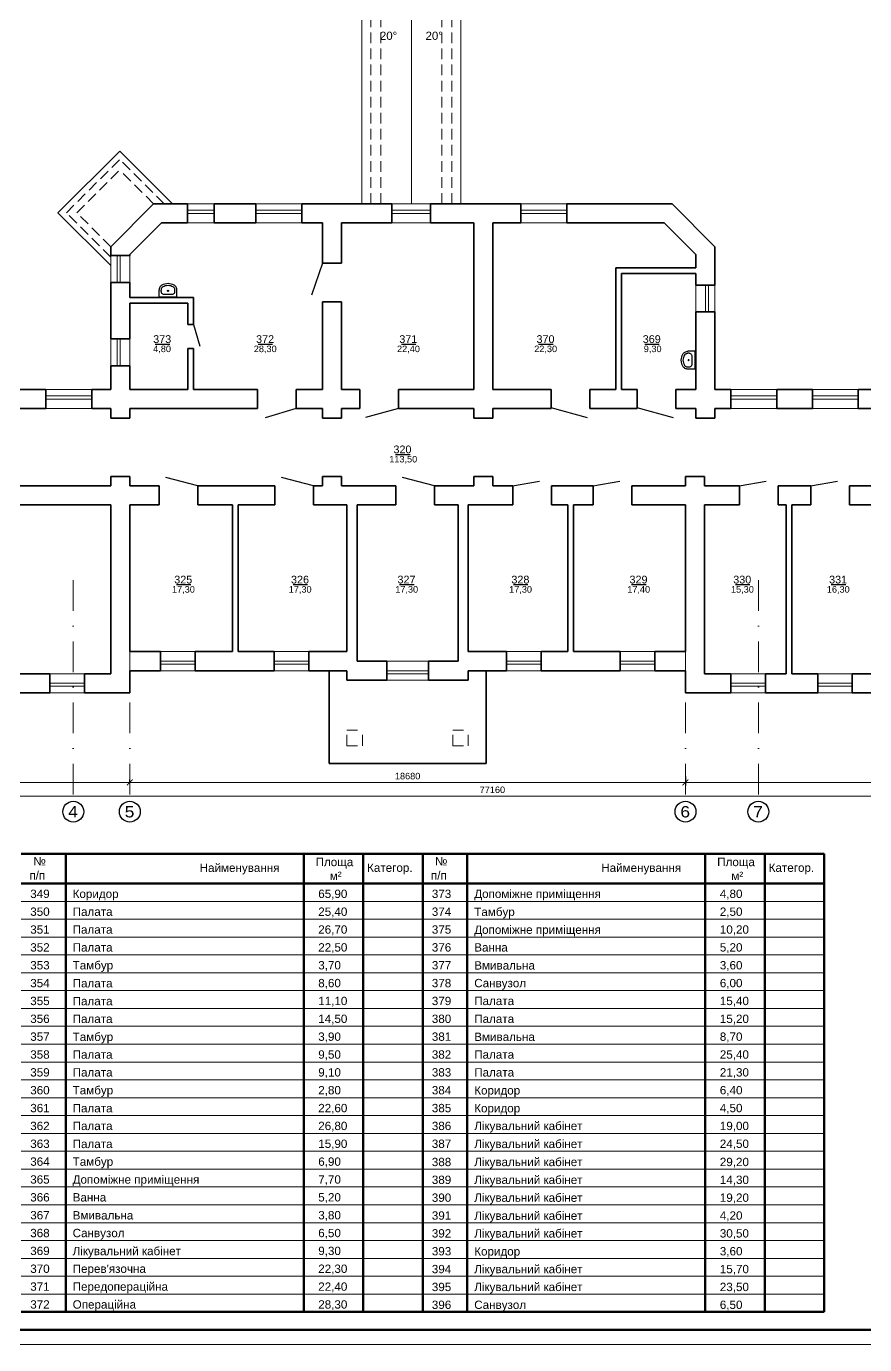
# Model space of a CAD drawing. Header units: millimetres. Extents: x 752233 to 2620908, y -654617 to -58944.
# Drawn here: x 1336134 to 1364315, y -270795 to -226490 of the extents above; entities that cross this region are included whole.
import ezdxf

# ---------------------------------------------------------------- set-up
doc = ezdxf.new("R2010")
doc.units = ezdxf.units.MM
doc.header["$LTSCALE"] = 90
for name, pattern in [('DASHDOT', [25.4, 12.7, -6.35, 0, -6.35]), ('K5LT_DASHED_REINFORCED', [6, 4, -2]), ('Wipeout_Contour', [1000000.0, 0, -1000000.0])]:
    doc.linetypes.add(name, pattern=pattern)
doc.layers.get('0').update_dxf_attribs({"lineweight": 15})
doc.layers.get('DefPoints').update_dxf_attribs({"color": 255, "lineweight": 9})
doc.layers.add('Shutters', color=7, linetype='Continuous')
doc.styles.add('style2', font='ARIAL.TTF')
doc.dimstyles.new('ARKO_TICK_EXTLINES', dxfattribs={"dimscale": 100, "dimtxt": 2.2, "dimasz": 2, "dimexe": 1, "dimexo": 1, "dimgap": 1, "dimtad": 1, "dimdec": 0, "dimzin": 0, "dimtxsty": 'style2', "dimblk": 'ARCHTICK', "dimcen": 2, "dimdle": 2, "dimclrd": 5, "dimadec": 0, "dimazin": 0, "dimtfac": 1, "dimtdec": 0, "dimtix": 1, "dimtmove": 0, "dimatfit": 0, "dimfxl": 0, "dimtolj": 1, "dimtzin": 0, "dimlwd": 20, "dimarcsym": 0})

# ---------------------------------------------------------------- blocks, each defined once
blk = doc.blocks.new('A$C0C1168F7')
at = {"color": 254, "linetype": 'Wipeout_Contour', "ltscale": 5960.404581}
blk.add_wipeout([(0, 450), (0, 221), (3, 187), (11, 155), (26, 124), (44, 97), (68, 73), (95, 54), (160, 24), (229, 6), (300, 0), (371, 6), (440, 24), (505, 54), (532, 73), (556, 97), (574, 124), (589, 155), (597, 187), (600, 221), (600, 450)], dxfattribs=at).dxf.layer = 'Shutters'
at = {"layer": 'Shutters', "color": 133, "linetype": 'Continuous'}
for p, q in [((0, 450), (0, 221)), ((600, 450), (0, 450)), ((600, 450), (600, 221)), ((65, 267), (65, 221)), ((181, 358), (181, 358)), ((419, 358), (181, 358)), ((535, 267), (535, 221))]:
    blk.add_line(p, q, dxfattribs=at)
for points in [[(0, 221), (2, 196), (6, 171), (14, 147), (25, 124), (39, 103), (56, 84), (74, 68), (95, 54)], [(181, 358), (159, 356), (137, 351), (117, 342), (99, 331), (85, 317), (74, 302), (67, 284), (65, 267)], [(65, 221), (66, 205), (69, 189), (74, 173), (82, 159), (90, 146), (101, 134), (113, 123), (126, 114)], [(95, 54), (143, 31), (194, 14), (247, 3), (300, 0), (353, 3), (406, 14), (457, 31), (505, 54)], [(126, 114), (167, 94), (210, 80), (255, 71), (300, 68), (345, 71), (390, 80), (433, 94), (474, 114)], [(535, 267), (533, 284), (526, 302), (515, 317), (501, 331), (483, 342), (463, 351), (441, 356), (419, 358)], [(474, 114), (487, 123), (499, 134), (510, 146), (518, 159), (526, 173), (531, 189), (534, 205), (535, 221)], [(505, 54), (526, 68), (544, 84), (561, 103), (575, 124), (586, 147), (594, 171), (598, 196), (600, 221)]]:
    blk.add_lwpolyline(points, dxfattribs=at)
blk.add_circle((300, 243), 17.5, dxfattribs=at)
blk = doc.blocks.new('_ArchTick')
at = {"color": 0, "linetype": 'ByBlock', "const_width": 0.15}
blk.add_lwpolyline([(-0.5, -0.5), (0.5, 0.5)], dxfattribs=at)
blk = doc.blocks.new('*D37')
at = {"color": 5, "lineweight": 20}
blk.add_line((1313021, -252361), (1390581, -252361), dxfattribs=at)
at = {"color": 0, "lineweight": -2}
for p, q in [((1313221, -252161), (1313221, -252461)), ((1390381, -252161), (1390381, -252461))]:
    blk.add_line(p, q, dxfattribs=at)
at = {"layer": 'DefPoints', "color": 0, "lineweight": 15}
for p in [(1313221, -249223), (1390381, -249223), (1390381, -252361)]:
    blk.add_point(p, dxfattribs=at)
at = {"color": 5, "lineweight": 20, "xscale": 200, "yscale": 200, "zscale": 200, "rotation": 180}
blk.add_blockref('_ArchTick', (1313221, -252361), dxfattribs=at)
at = {"color": 5, "lineweight": 20, "xscale": 200, "yscale": 200, "zscale": 200}
blk.add_blockref('_ArchTick', (1390381, -252361), dxfattribs=at)
at = {"color": 0, "lineweight": 15, "insert": (1351801, -252149), "char_height": 220, "attachment_point": 5, "style": 'style2'}
blk.add_mtext('\\A1;77160', dxfattribs=at)
blk = doc.blocks.new('*D38')
at = {"color": 5, "lineweight": 20}
blk.add_line((1390581, -251901), (1358091, -251901), dxfattribs=at)
at = {"color": 0, "lineweight": -2}
for p, q in [((1358291, -251701), (1358291, -252001)), ((1390381, -251701), (1390381, -252001))]:
    blk.add_line(p, q, dxfattribs=at)
at = {"layer": 'DefPoints', "color": 0, "lineweight": 15}
for p in [(1358291, -251578), (1390381, -251578), (1358291, -251901)]:
    blk.add_point(p, dxfattribs=at)
at = {"color": 5, "lineweight": 20, "xscale": 200, "yscale": 200, "zscale": 200, "rotation": 180}
blk.add_blockref('_ArchTick', (1358291, -251901), dxfattribs=at)
at = {"color": 5, "lineweight": 20, "xscale": 200, "yscale": 200, "zscale": 200}
blk.add_blockref('_ArchTick', (1390381, -251901), dxfattribs=at)
at = {"color": 0, "lineweight": 15, "insert": (1374336, -251689), "char_height": 220, "attachment_point": 5, "style": 'style2'}
blk.add_mtext('\\A1;32090', dxfattribs=at)
blk = doc.blocks.new('*D39')
at = {"color": 5, "lineweight": 20}
blk.add_line((1358491, -251901), (1339411, -251901), dxfattribs=at)
at = {"color": 0, "lineweight": -2}
for p, q in [((1339611, -251901), (1339611, -251801)), ((1358291, -251701), (1358291, -252001))]:
    blk.add_line(p, q, dxfattribs=at)
at = {"layer": 'DefPoints', "color": 0, "lineweight": 15}
for p in [(1358291, -251578), (1339611, -251901), (1339611, -251901)]:
    blk.add_point(p, dxfattribs=at)
at = {"color": 5, "lineweight": 20, "xscale": 200, "yscale": 200, "zscale": 200, "rotation": 180}
blk.add_blockref('_ArchTick', (1339611, -251901), dxfattribs=at)
at = {"color": 5, "lineweight": 20, "xscale": 200, "yscale": 200, "zscale": 200}
blk.add_blockref('_ArchTick', (1358291, -251901), dxfattribs=at)
at = {"color": 0, "lineweight": 15, "insert": (1348951, -251689), "char_height": 220, "attachment_point": 5, "style": 'style2'}
blk.add_mtext('\\A1;18680', dxfattribs=at)
blk = doc.blocks.new('*D40')
at = {"color": 5, "lineweight": 20}
blk.add_line((1339811, -251901), (1313021, -251901), dxfattribs=at)
at = {"color": 0, "lineweight": -2}
for p, q in [((1313221, -251701), (1313221, -252001)), ((1339611, -251901), (1339611, -251801))]:
    blk.add_line(p, q, dxfattribs=at)
at = {"layer": 'DefPoints', "color": 0, "lineweight": 15}
for p in [(1313221, -250223), (1313221, -251901), (1339611, -251901)]:
    blk.add_point(p, dxfattribs=at)
at = {"color": 5, "lineweight": 20, "xscale": 200, "yscale": 200, "zscale": 200, "rotation": 180}
blk.add_blockref('_ArchTick', (1313221, -251901), dxfattribs=at)
at = {"color": 5, "lineweight": 20, "xscale": 200, "yscale": 200, "zscale": 200}
blk.add_blockref('_ArchTick', (1339611, -251901), dxfattribs=at)
at = {"color": 0, "lineweight": 15, "insert": (1326416, -251689), "char_height": 220, "attachment_point": 5, "style": 'style2'}
blk.add_mtext('\\A1;26390', dxfattribs=at)

msp = doc.modelspace()

# ---------------------------------------------------------------- linework, layer by layer
at = {"color": 250, "linetype": 'K5LT_DASHED_REINFORCED', "lineweight": 15}
for p, q in [((1347711.3, -232455.1), (1347711.3, -220455.1)), ((1348051.3, -232455.1), (1348051.3, -220455.1)), ((1350101.3, -232455.1), (1350101.3, -220455.1)), ((1350441.3, -232455.1), (1350441.3, -220455.1)), ((1337479.3, -232756.7), (1339272.9, -230963.1)), ((1340764.9, -232455.1), (1339272.9, -230963.1)), ((1337832.9, -232756.7), (1339272.9, -231316.7)), ((1340411.3, -232455.1), (1339272.9, -231316.7)), ((1338971.3, -234248.7), (1337479.3, -232756.7)), ((1338971.3, -233895.1), (1337832.9, -232756.7)), ((1346911.3, -250145.1), (1347431.3, -250145.1)), ((1346911.3, -250665.1), (1346911.3, -250145.1)), ((1347431.3, -250665.1), (1347431.3, -250145.1)), ((1350471.3, -250145.1), (1350991.3, -250145.1)), ((1350471.3, -250665.1), (1350471.3, -250145.1)), ((1350991.3, -250665.1), (1350991.3, -250145.1)), ((1346911.3, -250665.1), (1347431.3, -250665.1)), ((1350471.3, -250665.1), (1350991.3, -250665.1))]:
    msp.add_line(p, q, dxfattribs=at)
at = {"color": 250, "lineweight": 18}
for p, q in [((1349076.3, -232455.1), (1349076.3, -220455.1)), ((1350741.3, -232455.1), (1350741.3, -220455.1)), ((1347411.3, -232455.1), (1347411.3, -225915.1)), ((1337196.5, -232756.7), (1339272.9, -230680.3)), ((1341047.7, -232455.1), (1339272.9, -230680.3)), ((1338971.3, -234531.5), (1337196.5, -232756.7))]:
    msp.add_line(p, q, dxfattribs=at)
at = {"color": 250, "lineweight": 35}
for p, q in [((1338971.3, -233895.1), (1340411.3, -232455.1)), ((1341551.3, -232455.1), (1340411.3, -232455.1)), ((1341551.3, -233095.1), (1341551.3, -232455.1)), ((1343851.3, -232455.1), (1342451.3, -232455.1)), ((1342451.3, -233095.1), (1342451.3, -232455.1)), ((1343851.3, -233095.1), (1343851.3, -232455.1)), ((1348416.6, -232455.1), (1345391.3, -232455.1)), ((1345391.3, -233095.1), (1345391.3, -232455.1)), ((1348416.6, -232455.1), (1348416.6, -233095.1)), ((1352761.3, -232455.1), (1349716.6, -232455.1)), ((1349716.6, -232455.1), (1349716.6, -233095.1)), ((1352761.3, -233095.1), (1352761.3, -232455.1)), ((1357841.3, -232455.1), (1354301.3, -232455.1)), ((1354301.3, -233095.1), (1354301.3, -232455.1)), ((1359281.3, -233895.1), (1357841.3, -232455.1)), ((1339611.3, -234160.2), (1340676.4, -233095.1)), ((1341551.3, -233095.1), (1340676.4, -233095.1)), ((1343851.3, -233095.1), (1342451.3, -233095.1)), ((1346091.3, -233095.1), (1345391.3, -233095.1)), ((1346091.3, -234444), (1346091.3, -233095.1)), ((1348416.6, -233095.1), (1346731.3, -233095.1)), ((1346731.3, -234444), (1346731.3, -233095.1)), ((1351171.3, -233095.1), (1349716.6, -233095.1)), ((1351171.3, -238695.1), (1351171.3, -233095.1)), ((1352761.3, -233095.1), (1351811.3, -233095.1)), ((1351811.3, -238695.1), (1351811.3, -233095.1)), ((1357576.2, -233095.1), (1354301.3, -233095.1)), ((1358641.3, -234160.2), (1357576.2, -233095.1)), ((1338971.3, -234195.1), (1338971.3, -233895.1)), ((1359281.3, -235185.5), (1359281.3, -233895.1)), ((1339611.3, -234195.1), (1338971.3, -234195.1)), ((1339611.3, -234195.1), (1339611.3, -234160.2)), ((1358641.3, -234605.1), (1358641.3, -234160.2)), ((1346091.3, -234444), (1346731.3, -234444)), ((1355951.3, -238695.1), (1355951.3, -234605.1)), ((1358641.3, -234605.1), (1355951.3, -234605.1)), ((1356141.3, -238695.1), (1356141.3, -234795.1)), ((1358641.3, -234795.1), (1356141.3, -234795.1)), ((1358641.3, -235185.5), (1358641.3, -234795.1)), ((1338971.3, -236995.1), (1338971.3, -235095.1)), ((1339611.3, -235095.1), (1338971.3, -235095.1)), ((1339611.3, -235605.1), (1339611.3, -235095.1)), ((1358641.3, -235185.5), (1359281.3, -235185.5)), ((1341751.3, -235605.1), (1339611.3, -235605.1)), ((1341751.3, -236512.2), (1341751.3, -235605.1)), ((1339611.3, -236995.1), (1339611.3, -235795.1)), ((1341561.3, -235795.1), (1339611.3, -235795.1)), ((1341561.3, -236512.2), (1341561.3, -235795.1)), ((1346091.3, -238695.1), (1346091.3, -235744)), ((1346091.3, -235744), (1346731.3, -235744)), ((1346731.3, -238695.1), (1346731.3, -235744)), ((1358641.3, -238695.1), (1358641.3, -236085.5)), ((1358641.3, -236085.5), (1359281.3, -236085.5)), ((1359281.3, -238695.1), (1359281.3, -236085.5)), ((1341751.3, -236512.2), (1341561.3, -236512.2)), ((1339611.3, -236995.1), (1338971.3, -236995.1)), ((1341561.3, -238695.1), (1341561.3, -237312.2)), ((1341751.3, -237312.2), (1341561.3, -237312.2)), ((1341751.3, -238695.1), (1341751.3, -237312.2)), ((1338971.3, -238695.1), (1338971.3, -237895.1)), ((1339611.3, -237895.1), (1338971.3, -237895.1)), ((1339611.3, -238695.1), (1339611.3, -237895.1)), ((1336791.3, -238695.1), (1335591.3, -238695.1)), ((1336791.3, -239335.1), (1336791.3, -238695.1)), ((1338331.3, -239335.1), (1338331.3, -238695.1)), ((1338971.3, -238695.1), (1338331.3, -238695.1)), ((1341561.3, -238695.1), (1339611.3, -238695.1)), ((1343901.7, -238695.1), (1341751.3, -238695.1)), ((1343901.7, -238695.1), (1343901.7, -239335.1)), ((1343901.7, -238695.1), (1343901.7, -239335.1)), ((1346091.3, -238695.1), (1345201.7, -238695.1)), ((1345201.7, -238695.1), (1345201.7, -239335.1)), ((1347349, -238695.1), (1346731.3, -238695.1)), ((1347349, -238695.1), (1347349, -239335.1)), ((1351171.3, -238695.1), (1348649, -238695.1)), ((1348649, -238695.1), (1348649, -239335.1)), ((1353780.6, -238695.1), (1351811.3, -238695.1)), ((1353780.6, -238695.1), (1353780.6, -239335.1)), ((1355951.3, -238695.1), (1355080.6, -238695.1)), ((1355080.6, -238695.1), (1355080.6, -239335.1)), ((1356669.5, -238695.1), (1356141.3, -238695.1)), ((1356669.5, -238695.1), (1356669.5, -239335.1)), ((1358641.3, -238695.1), (1357969.5, -238695.1)), ((1357969.5, -238695.1), (1357969.5, -239335.1)), ((1359821.3, -238695.1), (1359281.3, -238695.1)), ((1359821.3, -239335.1), (1359821.3, -238695.1)), ((1362561.3, -238695.1), (1361361.3, -238695.1)), ((1361361.3, -239335.1), (1361361.3, -238695.1)), ((1362561.3, -239335.1), (1362561.3, -238695.1)), ((1365161.3, -238695.1), (1364101.3, -238695.1)), ((1364101.3, -239335.1), (1364101.3, -238695.1)), ((1336791.3, -239335.1), (1335591.3, -239335.1)), ((1338971.3, -239335.1), (1338331.3, -239335.1)), ((1338971.3, -239335.1), (1338971.3, -239655.1)), ((1339611.3, -239655.1), (1338971.3, -239655.1)), ((1339611.3, -239335.1), (1339611.3, -239655.1)), ((1343901.7, -239335.1), (1339611.3, -239335.1)), ((1346091.3, -239335.1), (1345201.7, -239335.1)), ((1346091.3, -239335.1), (1346091.3, -239655.1)), ((1346731.3, -239655.1), (1346091.3, -239655.1)), ((1347349, -239335.1), (1346731.3, -239335.1)), ((1346731.3, -239655.1), (1346731.3, -239335.1)), ((1351171.3, -239335.1), (1348649, -239335.1)), ((1351171.3, -239655.1), (1351171.3, -239335.1)), ((1351171.3, -239655.1), (1351811.3, -239655.1)), ((1353780.6, -239335.1), (1351811.3, -239335.1)), ((1351811.3, -239335.1), (1351811.3, -239655.1)), ((1356669.5, -239335.1), (1355080.6, -239335.1)), ((1358641.3, -239335.1), (1357969.5, -239335.1)), ((1358641.3, -239655.1), (1358641.3, -239335.1)), ((1359281.3, -239655.1), (1358641.3, -239655.1)), ((1359821.3, -239335.1), (1359281.3, -239335.1)), ((1359281.3, -239655.1), (1359281.3, -239335.1)), ((1362561.3, -239335.1), (1361361.3, -239335.1)), ((1369153.6, -239335.1), (1364101.3, -239335.1)), ((1338971.3, -241935.1), (1338971.3, -241615.1)), ((1339611.3, -241615.1), (1338971.3, -241615.1)), ((1339611.3, -241935.1), (1339611.3, -241615.1)), ((1346091.3, -241935.1), (1346091.3, -241615.1)), ((1346091.3, -241935.1), (1346091.3, -241615.1)), ((1346731.3, -241615.1), (1346091.3, -241615.1)), ((1346731.3, -241935.1), (1346731.3, -241615.1)), ((1346731.3, -241935.1), (1346731.3, -241615.1)), ((1351171.3, -241935.1), (1351171.3, -241615.1)), ((1351171.3, -241935.1), (1351171.3, -241615.1)), ((1351811.3, -241615.1), (1351171.3, -241615.1)), ((1351811.3, -241935.1), (1351811.3, -241615.1)), ((1351811.3, -241935.1), (1351811.3, -241615.1)), ((1358291.3, -241935.1), (1358291.3, -241615.1)), ((1358931.3, -241615.1), (1358291.3, -241615.1)), ((1358931.3, -241935.1), (1358931.3, -241615.1)), ((1338971.3, -241935.1), (1335325.1, -241935.1)), ((1340596, -241935.1), (1339611.3, -241935.1)), ((1340596, -241935.1), (1340596, -242575.1)), ((1344486.9, -241935.1), (1341896, -241935.1)), ((1341896, -241935.1), (1341896, -242575.1)), ((1344486.9, -241935.1), (1344486.9, -242575.1)), ((1346091.3, -241935.1), (1345786.9, -241935.1)), ((1345786.9, -241935.1), (1345786.9, -242575.1)), ((1348549.8, -241935.1), (1346731.3, -241935.1)), ((1348549.8, -242575.1), (1348549.8, -241935.1)), ((1349849.8, -242575.1), (1349849.8, -241935.1)), ((1351171.3, -241935.1), (1349849.8, -241935.1)), ((1352490.7, -241935.1), (1351811.3, -241935.1)), ((1352490.7, -241935.1), (1352490.7, -242575.1)), ((1355185.1, -241935.1), (1353790.7, -241935.1)), ((1353790.7, -241935.1), (1353790.7, -242575.1)), ((1355185.1, -241935.1), (1355185.1, -242575.1)), ((1358291.3, -241935.1), (1356485.1, -241935.1)), ((1356485.1, -241935.1), (1356485.1, -242575.1)), ((1360105.7, -241935.1), (1358931.3, -241935.1)), ((1360105.7, -241935.1), (1360105.7, -242575.1)), ((1362507.5, -241935.1), (1361405.7, -241935.1)), ((1361405.7, -241935.1), (1361405.7, -242575.1)), ((1362507.5, -241935.1), (1362507.5, -242575.1)), ((1366993.5, -241935.1), (1363807.5, -241935.1)), ((1363807.5, -241935.1), (1363807.5, -242575.1)), ((1338971.3, -242575.1), (1335325.1, -242575.1)), ((1338971.3, -248245.1), (1338971.3, -242575.1)), ((1339611.3, -247505.1), (1339611.3, -242575.1)), ((1340596, -242575.1), (1339611.3, -242575.1)), ((1343061.3, -242575.1), (1341896, -242575.1)), ((1343061.3, -247505.1), (1343061.3, -242575.1)), ((1343251.3, -247505.1), (1343251.3, -242575.1)), ((1344486.9, -242575.1), (1343251.3, -242575.1)), ((1346911.3, -242575.1), (1345786.9, -242575.1)), ((1346911.3, -247505.1), (1346911.3, -242575.1)), ((1346911.3, -247505.1), (1346911.3, -242575.1)), ((1347251.3, -247505.1), (1347251.3, -242575.1)), ((1347251.3, -247825.1), (1347251.3, -242575.1)), ((1348549.8, -242575.1), (1347251.3, -242575.1)), ((1350651.3, -242575.1), (1349849.8, -242575.1)), ((1350651.3, -247505.1), (1350651.3, -242575.1)), ((1350651.3, -247825.1), (1350651.3, -242575.1)), ((1350991.3, -247505.1), (1350991.3, -242575.1)), ((1352490.7, -242575.1), (1350991.3, -242575.1)), ((1354341.3, -242575.1), (1353790.7, -242575.1)), ((1354341.3, -247505.1), (1354341.3, -242575.1)), ((1354531.3, -247505.1), (1354531.3, -242575.1)), ((1355185.1, -242575.1), (1354531.3, -242575.1)), ((1358291.3, -242575.1), (1356485.1, -242575.1)), ((1358291.3, -247505.1), (1358291.3, -242575.1)), ((1358931.3, -248245.1), (1358931.3, -242575.1)), ((1360105.7, -242575.1), (1358931.3, -242575.1)), ((1361681.3, -242575.1), (1361405.7, -242575.1)), ((1361681.3, -248245.1), (1361681.3, -242575.1)), ((1362507.5, -242575.1), (1361871.3, -242575.1)), ((1361871.3, -248245.1), (1361871.3, -242575.1)), ((1364981.3, -242575.1), (1363807.5, -242575.1)), ((1350991.3, -247505.1), (1350991.3, -244465.1)), ((1339611.3, -247505.1), (1340644.7, -247505.1)), ((1340644.7, -248145.1), (1340644.7, -247505.1)), ((1341804.7, -247505.1), (1343061.3, -247505.1)), ((1341804.7, -248145.1), (1341804.7, -247505.1)), ((1343251.3, -247505.1), (1344464.7, -247505.1)), ((1344464.7, -248145.1), (1344464.7, -247505.1)), ((1345624.7, -247505.1), (1346911.3, -247505.1)), ((1345624.7, -248145.1), (1345624.7, -247505.1)), ((1352277.9, -247505.1), (1350991.3, -247505.1)), ((1352277.9, -248145.1), (1352277.9, -247505.1)), ((1354341.3, -247505.1), (1353437.9, -247505.1)), ((1353437.9, -248145.1), (1353437.9, -247505.1)), ((1356097.9, -247505.1), (1354531.3, -247505.1)), ((1356097.9, -248145.1), (1356097.9, -247505.1)), ((1358291.3, -247505.1), (1357257.9, -247505.1)), ((1357257.9, -248145.1), (1357257.9, -247505.1)), ((1347251.3, -247825.1), (1348251.3, -247825.1)), ((1348251.3, -248465.1), (1348251.3, -247825.1)), ((1349651.3, -247825.1), (1350651.3, -247825.1)), ((1349651.3, -248465.1), (1349651.3, -247825.1)), ((1335164.7, -248245.1), (1336924.7, -248245.1)), ((1336924.7, -248885.1), (1336924.7, -248245.1)), ((1338084.7, -248245.1), (1338971.3, -248245.1)), ((1338084.7, -248885.1), (1338084.7, -248245.1)), ((1339611.3, -248885.1), (1339611.3, -248145.1)), ((1339611.3, -248145.1), (1340644.7, -248145.1)), ((1341804.7, -248145.1), (1344464.7, -248145.1)), ((1345624.7, -248145.1), (1346911.3, -248145.1)), ((1346311.3, -251265.1), (1346311.3, -248145.1)), ((1346911.3, -248465.1), (1346911.3, -248145.1)), ((1346911.3, -248465.1), (1348251.3, -248465.1)), ((1349651.3, -248465.1), (1350991.3, -248465.1)), ((1350991.3, -248465.1), (1350991.3, -248145.1)), ((1352277.9, -248145.1), (1350991.3, -248145.1)), ((1351591.3, -251265.1), (1351591.3, -248145.1)), ((1356097.9, -248145.1), (1353437.9, -248145.1)), ((1358291.3, -248145.1), (1357257.9, -248145.1)), ((1358291.3, -248885.1), (1358291.3, -248145.1)), ((1359817.9, -248245.1), (1358931.3, -248245.1)), ((1359817.9, -248885.1), (1359817.9, -248245.1)), ((1361681.3, -248245.1), (1360977.9, -248245.1)), ((1360977.9, -248885.1), (1360977.9, -248245.1)), ((1362737.9, -248245.1), (1361871.3, -248245.1)), ((1362737.9, -248885.1), (1362737.9, -248245.1)), ((1364981.3, -248245.1), (1363897.9, -248245.1)), ((1363897.9, -248885.1), (1363897.9, -248245.1)), ((1335164.7, -248885.1), (1336924.7, -248885.1)), ((1338084.7, -248885.1), (1339611.3, -248885.1)), ((1359817.9, -248885.1), (1358291.3, -248885.1)), ((1362737.9, -248885.1), (1360977.9, -248885.1)), ((1365657.9, -248885.1), (1363897.9, -248885.1)), ((1346311.3, -251265.1), (1351591.3, -251265.1))]:
    msp.add_line(p, q, dxfattribs=at)
at = {"color": 250, "lineweight": 15}
for p, q in [((1342451.3, -232455.1), (1341551.3, -232455.1)), ((1345391.3, -232455.1), (1343851.3, -232455.1)), ((1349716.6, -232455.1), (1348416.6, -232455.1)), ((1354301.3, -232455.1), (1352761.3, -232455.1)), ((1342451.3, -232672.8), (1341551.3, -232672.8)), ((1342451.3, -232775.1), (1341551.3, -232775.1)), ((1345391.3, -232672.8), (1343851.3, -232672.8)), ((1345391.3, -232775.1), (1343851.3, -232775.1)), ((1349716.6, -232672.8), (1348416.6, -232672.8)), ((1349716.6, -232775.1), (1348416.6, -232775.1)), ((1354301.3, -232672.8), (1352761.3, -232672.8)), ((1354301.3, -232775.1), (1352761.3, -232775.1)), ((1342451.3, -233095.1), (1341551.3, -233095.1)), ((1345391.3, -233095.1), (1343851.3, -233095.1)), ((1349716.6, -233095.1), (1348416.6, -233095.1)), ((1354301.3, -233095.1), (1352761.3, -233095.1)), ((1338971.3, -234195.1), (1338971.3, -235095.1)), ((1339189, -234195.1), (1339189, -235095.1)), ((1339291.3, -234195.1), (1339291.3, -235095.1)), ((1339611.3, -234195.1), (1339611.3, -235095.1)), ((1358641.3, -235185.5), (1358641.3, -236085.5)), ((1358961.3, -235185.5), (1358961.3, -236085.5)), ((1359063.6, -235185.5), (1359063.6, -236085.5)), ((1359281.3, -235185.5), (1359281.3, -236085.5)), ((1338971.3, -236995.1), (1338971.3, -237895.1)), ((1339189, -236995.1), (1339189, -237895.1)), ((1339291.3, -236995.1), (1339291.3, -237895.1)), ((1339611.3, -236995.1), (1339611.3, -237895.1)), ((1338331.3, -238695.1), (1336791.3, -238695.1)), ((1361361.3, -238695.1), (1359821.3, -238695.1)), ((1364101.3, -238695.1), (1362561.3, -238695.1)), ((1338331.3, -238912.8), (1336791.3, -238912.8)), ((1338331.3, -239015.1), (1336791.3, -239015.1)), ((1361361.3, -238912.8), (1359821.3, -238912.8)), ((1361361.3, -239015.1), (1359821.3, -239015.1)), ((1364101.3, -238912.8), (1362561.3, -238912.8)), ((1364101.3, -239015.1), (1362561.3, -239015.1)), ((1338331.3, -239335.1), (1336791.3, -239335.1)), ((1361361.3, -239335.1), (1359821.3, -239335.1)), ((1364101.3, -239335.1), (1362561.3, -239335.1)), ((1340644.7, -247505.1), (1341804.7, -247505.1)), ((1344464.7, -247505.1), (1345624.7, -247505.1)), ((1352277.9, -247505.1), (1353437.9, -247505.1)), ((1356097.9, -247505.1), (1357257.9, -247505.1)), ((1340644.7, -247825.1), (1341804.7, -247825.1)), ((1340644.7, -247927.4), (1341804.7, -247927.4)), ((1344464.7, -247825.1), (1345624.7, -247825.1)), ((1344464.7, -247927.4), (1345624.7, -247927.4)), ((1348251.3, -247825.1), (1349651.3, -247825.1)), ((1352277.9, -247825.1), (1353437.9, -247825.1)), ((1352277.9, -247927.4), (1353437.9, -247927.4)), ((1356097.9, -247825.1), (1357257.9, -247825.1)), ((1356097.9, -247927.4), (1357257.9, -247927.4)), ((1336924.7, -248245.1), (1338084.7, -248245.1)), ((1340644.7, -248145.1), (1341804.7, -248145.1)), ((1344464.7, -248145.1), (1345624.7, -248145.1)), ((1348251.3, -248145.1), (1349651.3, -248145.1)), ((1348251.3, -248247.4), (1349651.3, -248247.4)), ((1348251.3, -248465.1), (1349651.3, -248465.1)), ((1352277.9, -248145.1), (1353437.9, -248145.1)), ((1356097.9, -248145.1), (1357257.9, -248145.1)), ((1359817.9, -248245.1), (1360977.9, -248245.1)), ((1362737.9, -248245.1), (1363897.9, -248245.1)), ((1336924.7, -248565.1), (1338084.7, -248565.1)), ((1336924.7, -248667.4), (1338084.7, -248667.4)), ((1336924.7, -248885.1), (1338084.7, -248885.1)), ((1359817.9, -248565.1), (1360977.9, -248565.1)), ((1359817.9, -248667.4), (1360977.9, -248667.4)), ((1359817.9, -248885.1), (1360977.9, -248885.1)), ((1362737.9, -248565.1), (1363897.9, -248565.1)), ((1362737.9, -248667.4), (1363897.9, -248667.4)), ((1362737.9, -248885.1), (1363897.9, -248885.1))]:
    msp.add_line(p, q, dxfattribs=at)
at = {"color": 2, "lineweight": 30}
for p, q in [((1346091.3, -234444), (1345715.9, -235519)), ((1341751.3, -236512.2), (1341968.8, -237243.6)), ((1345201.7, -239335.1), (1344166, -239647)), ((1348649, -239335.1), (1347531.2, -239630.3)), ((1354997.8, -239644), (1353780.6, -239315.3)), ((1357886.7, -239644), (1356669.5, -239315.3)), ((1341896, -241935.1), (1340822.1, -241647.4)), ((1345786.9, -241935.1), (1344713, -241647.4)), ((1349849.8, -241935.1), (1348775.9, -241647.4)), ((1352479.9, -241935.1), (1353387, -241775.2)), ((1355174.4, -241935.1), (1356081.4, -241775.2)), ((1360094.9, -241935.1), (1361002, -241775.2)), ((1362496.7, -241935.1), (1363403.8, -241775.2))]:
    msp.add_line(p, q, dxfattribs=at)
at = {"lineweight": 30}
for p, q in [((1340469, -237166.6), (1340955, -237166.6)), ((1343927.9, -237166.6), (1344413.9, -237166.6)), ((1348743.1, -237166.6), (1349229.1, -237166.6)), ((1353355, -237166.6), (1353841, -237166.6)), ((1356926.4, -237166.6), (1357412.4, -237166.6)), ((1348545.5, -240874), (1349031.5, -240874)), ((1341177, -245249.8), (1341663, -245249.8)), ((1345102.2, -245249.8), (1345588.2, -245249.8)), ((1348682.1, -245249.8), (1349168.1, -245249.8)), ((1352511.4, -245249.8), (1352997.4, -245249.8)), ((1356481.8, -245249.8), (1356967.8, -245249.8)), ((1359969.4, -245249.8), (1360455.4, -245249.8)), ((1363191.3, -245249.8), (1363677.3, -245249.8))]:
    msp.add_line(p, q, dxfattribs=at)
at = {"color": 1, "linetype": 'DASHDOT', "ltscale": 0.9}
for p, q in [((1337711.3, -245103.3), (1337711.3, -252533.6)), ((1339611.3, -245103.3), (1339611.3, -252533.6)), ((1358291.3, -245103.3), (1358291.3, -252533.6)), ((1360741.3, -245103.3), (1360741.3, -252533.6))]:
    msp.add_line(p, q, dxfattribs=at)
at = {"color": 7, "lineweight": 50}
for p, q in [((1349457.9, -254296.6), (1335957.9, -254296.6)), ((1337457.9, -254296.6), (1337457.9, -269696.6)), ((1345457.9, -254296.6), (1345457.9, -269696.6)), ((1347457.9, -254296.6), (1347457.9, -269696.6)), ((1349457.9, -254296.6), (1349457.9, -269696.6)), ((1349457.9, -254296.6), (1349457.9, -269696.6)), ((1349457.9, -254296.6), (1349457.9, -269696.6)), ((1349457.9, -254296.6), (1349457.9, -269696.6)), ((1349457.9, -254296.6), (1349457.9, -269696.6)), ((1362957.9, -254296.6), (1349457.9, -254296.6)), ((1350957.9, -254296.6), (1350957.9, -269696.6)), ((1358957.9, -254296.6), (1358957.9, -269696.6)), ((1360957.9, -254296.6), (1360957.9, -269696.6)), ((1362957.9, -254296.6), (1362957.9, -269696.6)), ((1362957.9, -254296.6), (1362957.9, -269696.6)), ((1362957.9, -254296.6), (1362957.9, -269696.6)), ((1362957.9, -254296.6), (1362957.9, -269696.6)), ((1362957.9, -254296.6), (1362957.9, -269696.6)), ((1349457.9, -255296.6), (1335957.9, -255296.6)), ((1362957.9, -255296.6), (1349457.9, -255296.6)), ((1349457.9, -269696.6), (1335957.9, -269696.6)), ((1362957.9, -269696.6), (1349457.9, -269696.6)), ((1307757.9, -270294.7), (1392813.3, -270294.7))]:
    msp.add_line(p, q, dxfattribs=at)
at = {"color": 7, "lineweight": 15}
for p, q in [((1349457.9, -255896.6), (1335957.9, -255896.6)), ((1362957.9, -255896.6), (1349457.9, -255896.6)), ((1349457.9, -256496.6), (1335957.9, -256496.6)), ((1362957.9, -256496.6), (1349457.9, -256496.6)), ((1349457.9, -257096.6), (1335957.9, -257096.6)), ((1362957.9, -257096.6), (1349457.9, -257096.6)), ((1349457.9, -257696.6), (1335957.9, -257696.6)), ((1362957.9, -257696.6), (1349457.9, -257696.6)), ((1349457.9, -258296.6), (1335957.9, -258296.6)), ((1362957.9, -258296.6), (1349457.9, -258296.6)), ((1349457.9, -258896.6), (1335957.9, -258896.6)), ((1362957.9, -258896.6), (1349457.9, -258896.6)), ((1349457.9, -259496.6), (1335957.9, -259496.6)), ((1362957.9, -259496.6), (1349457.9, -259496.6)), ((1349457.9, -260096.6), (1335957.9, -260096.6)), ((1362957.9, -260096.6), (1349457.9, -260096.6)), ((1349457.9, -260696.6), (1335957.9, -260696.6)), ((1362957.9, -260696.6), (1349457.9, -260696.6)), ((1349457.9, -261296.6), (1335957.9, -261296.6)), ((1362957.9, -261296.6), (1349457.9, -261296.6)), ((1349457.9, -261896.6), (1335957.9, -261896.6)), ((1362957.9, -261896.6), (1349457.9, -261896.6)), ((1349457.9, -262496.6), (1335957.9, -262496.6)), ((1362957.9, -262496.6), (1349457.9, -262496.6)), ((1349457.9, -263096.6), (1335957.9, -263096.6)), ((1362957.9, -263096.6), (1349457.9, -263096.6)), ((1349457.9, -263696.6), (1335957.9, -263696.6)), ((1362957.9, -263696.6), (1349457.9, -263696.6)), ((1349457.9, -264296.6), (1335957.9, -264296.6)), ((1362957.9, -264296.6), (1349457.9, -264296.6)), ((1349457.9, -264896.6), (1335957.9, -264896.6)), ((1362957.9, -264896.6), (1349457.9, -264896.6)), ((1349457.9, -265496.6), (1335957.9, -265496.6)), ((1362957.9, -265496.6), (1349457.9, -265496.6)), ((1349457.9, -266096.6), (1335957.9, -266096.6)), ((1362957.9, -266096.6), (1349457.9, -266096.6)), ((1349457.9, -266696.6), (1335957.9, -266696.6)), ((1362957.9, -266696.6), (1349457.9, -266696.6)), ((1349457.9, -267296.6), (1335957.9, -267296.6)), ((1362957.9, -267296.6), (1349457.9, -267296.6)), ((1349457.9, -267896.6), (1335957.9, -267896.6)), ((1362957.9, -267896.6), (1349457.9, -267896.6)), ((1349457.9, -268496.6), (1335957.9, -268496.6)), ((1362957.9, -268496.6), (1349457.9, -268496.6)), ((1349457.9, -269096.6), (1335957.9, -269096.6)), ((1362957.9, -269096.6), (1349457.9, -269096.6))]:
    msp.add_line(p, q, dxfattribs=at)
at = {"color": 250, "linetype": 'ByBlock', "ltscale": 4}
msp.add_line((1306957.9, -270794.7), (1393313.3, -270794.7), dxfattribs=at)
at = {"color": 7, "ltscale": 0.9}
for points in [[(1347719.9, -227008.9, 0, 100, 0), (1348119.9, -227008.9, 0, 0, 0), (1348719.9, -227008.9, 0, 0, 0)], [(1350427, -227008.9, 0, 100, 0), (1350027, -227008.9, 0, 0, 0), (1349427, -227008.9, 0, 0, 0)], [(1338684, -232070.7, 0, 100, 0), (1338966.9, -232353.5, 0, 0, 0), (1339391.1, -232777.8, 0, 0, 0)], [(1348990.5, -250267.8, 0, 100, 0), (1348990.5, -249867.8, 0, 0, 0), (1348990.5, -249267.8, 0, 0, 0)]]:
    msp.add_lwpolyline(points, format="xyseb", dxfattribs=at)
at = {"color": 7, "lineweight": 30, "ltscale": 2}
for centre in [(1337711.5, -252883.6), (1339611.5, -252883.6), (1358291.5, -252883.6), (1360741.5, -252883.6)]:
    msp.add_circle(centre, 350, dxfattribs=at)

# ---------------------------------------------------------------- texts
at = {"color": 7, "linetype": 'Continuous', "style": 'style2'}
for s, height, p in [('20%%D ', 275, (1348020.6, -226943.3)), ('20%%D ', 275, (1349554.8, -226943.3)), ('373', 260, (1340397.1, -237130.4)), ('372', 260, (1343856, -237130.4)), ('371', 260, (1348671.3, -237130.4)), ('370', 260, (1353283.1, -237130.4)), ('369', 260, (1356854.5, -237130.4)), ('4,80', 220, (1340398.3, -237438.6)), ('28,30', 220, (1343780, -237438.6)), ('22,40', 220, (1348595.3, -237438.6)), ('22,30', 220, (1353207.2, -237438.6)), ('9,30', 220, (1356889.7, -237438.6)), ('320', 260, (1348473.6, -240837.8)), ('113,50', 220, (1348333.6, -241146.1)), ('325', 260, (1341105.1, -245213.6)), ('326', 260, (1345030.3, -245213.6)), ('327', 260, (1348610.2, -245213.6)), ('328', 260, (1352439.5, -245213.6)), ('329', 260, (1356409.9, -245213.6)), ('330', 260, (1359897.5, -245213.6)), ('331', 260, (1363119.4, -245213.6)), ('17,30', 220, (1341029.1, -245521.9)), ('17,30', 220, (1344954.4, -245521.9)), ('17,30', 220, (1348534.2, -245521.9)), ('17,30', 220, (1352363.5, -245521.9)), ('17,40', 220, (1356333.9, -245521.9)), ('15,30', 220, (1359821.5, -245521.9)), ('16,30', 220, (1363043.4, -245521.9)), ('349', 280, (1336264.8, -255783.7)), ('Коридор', 280, (1337690.3, -255783.7)), ('65,90', 280, (1345946.4, -255783.7)), ('373', 280, (1349764.8, -255783.7)), ('Допоміжне приміщення', 280, (1351190.3, -255783.7)), ('4,80', 280, (1359446.4, -255783.7)), ('350', 280, (1336264.8, -256383.7)), ('Палата', 280, (1337690.3, -256383.7)), ('25,40', 280, (1345946.4, -256383.7)), ('374', 280, (1349764.8, -256383.7)), ('Тамбур', 280, (1351190.3, -256388.9)), ('2,50', 280, (1359446.4, -256383.7)), ('351', 280, (1336264.8, -256983.7)), ('Палата', 280, (1337690.3, -256983.7)), ('26,70', 280, (1345946.4, -256983.7)), ('375', 280, (1349764.8, -256983.7)), ('Допоміжне приміщення', 280, (1351190.3, -256988.9)), ('10,20', 280, (1359446.4, -256983.7)), ('352', 280, (1336264.8, -257583.7)), ('Палата', 280, (1337690.3, -257583.7)), ('22,50', 280, (1345946.4, -257583.7)), ('376', 280, (1349764.8, -257583.7)), ('Ванна', 280, (1351190.3, -257583.7)), ('5,20', 280, (1359446.4, -257583.7)), ('353', 280, (1336264.8, -258183.7)), ('Тамбур', 280, (1337690.3, -258183.7)), ('3,70', 280, (1345946.4, -258183.7)), ('377', 280, (1349764.8, -258183.7)), ('Вмивальна', 280, (1351190.3, -258188.9)), ('3,60', 280, (1359446.4, -258183.7)), ('354', 280, (1336264.8, -258783.7)), ('Палата', 280, (1337690.3, -258788.9)), ('8,60', 280, (1345946.4, -258783.7)), ('378', 280, (1349764.8, -258783.7)), ('Санвузол', 280, (1351190.3, -258783.7)), ('6,00', 280, (1359446.4, -258783.7)), ('355', 280, (1336264.8, -259383.7)), ('Палата', 280, (1337690.3, -259388.9)), ('11,10', 280, (1345946.4, -259383.7)), ('379', 280, (1349764.8, -259383.7)), ('Палата', 280, (1351190.3, -259383.7)), ('15,40', 280, (1359446.4, -259383.7)), ('356', 280, (1336264.8, -259983.7)), ('Палата', 280, (1337690.3, -259983.7)), ('14,50', 280, (1345946.4, -259983.7)), ('380', 280, (1349764.8, -259983.7)), ('Палата', 280, (1351190.3, -259983.7)), ('15,20', 280, (1359446.4, -259983.7)), ('357', 280, (1336264.8, -260583.7)), ('Тамбур', 280, (1337690.3, -260588.9)), ('3,90', 280, (1345946.4, -260583.7)), ('381', 280, (1349764.8, -260583.7)), ('Вмивальна', 280, (1351190.3, -260588.9)), ('8,70', 280, (1359446.4, -260583.7)), ('358', 280, (1336264.8, -261183.7)), ('Палата', 280, (1337690.3, -261183.7)), ('9,50', 280, (1345946.4, -261183.7)), ('382', 280, (1349764.8, -261183.7)), ('Палата', 280, (1351190.3, -261183.7)), ('25,40', 280, (1359446.4, -261183.7)), ('359', 280, (1336264.8, -261783.7)), ('Палата', 280, (1337690.3, -261783.7)), ('9,10', 280, (1345946.4, -261783.7)), ('383', 280, (1349764.8, -261783.7)), ('Палата', 280, (1351190.3, -261783.7)), ('21,30', 280, (1359446.4, -261783.7)), ('360', 280, (1336264.8, -262383.7)), ('Тамбур', 280, (1337690.3, -262383.7)), ('2,80', 280, (1345946.4, -262383.7)), ('384', 280, (1349764.8, -262383.7)), ('Коридор', 280, (1351190.3, -262388.9)), ('6,40', 280, (1359446.4, -262383.7)), ('361', 280, (1336264.8, -262983.7)), ('Палата', 280, (1337690.3, -262988.9)), ('22,60', 280, (1345946.4, -262983.7)), ('385', 280, (1349764.8, -262983.7)), ('Коридор', 280, (1351190.3, -262988.9)), ('4,50', 280, (1359446.4, -262983.7)), ('362', 280, (1336264.8, -263583.7)), ('Палата', 280, (1337690.3, -263583.7)), ('26,80', 280, (1345946.4, -263583.7)), ('386', 280, (1349764.8, -263583.7)), ('Лікувальний кабінет', 280, (1351190.3, -263583.7)), ('19,00', 280, (1359446.4, -263583.7)), ('363', 280, (1336264.8, -264183.7)), ('Палата', 280, (1337690.3, -264188.9)), ('15,90', 280, (1345946.4, -264183.7)), ('387', 280, (1349764.8, -264183.7)), ('Лікувальний кабінет', 280, (1351190.3, -264188.9)), ('24,50', 280, (1359446.4, -264183.7)), ('Тамбур', 280, (1337690.3, -264783.7)), ('Лікувальний кабінет', 280, (1351190.3, -264795.2)), ('364', 280, (1336264.8, -264783.7)), ('6,90', 280, (1345946.4, -264783.7)), ('388', 280, (1349764.8, -264795.2)), ('29,20', 280, (1359446.4, -264795.2)), ('365', 280, (1336264.8, -265383.7)), ('Допоміжне приміщення', 280, (1337690.3, -265383.7)), ('7,70', 280, (1345946.4, -265383.7)), ('389', 280, (1349764.8, -265395.2)), ('Лікувальний кабінет', 280, (1351190.3, -265395.2)), ('14,30', 280, (1359446.4, -265395.2)), ('366', 280, (1336264.8, -265983.7)), ('Ванна', 280, (1337690.3, -265983.7)), ('5,20', 280, (1345946.4, -265983.7)), ('390', 280, (1349764.8, -265995.2)), ('Лікувальний кабінет', 280, (1351190.3, -265995.2)), ('19,20', 280, (1359446.4, -265995.2)), ('367', 280, (1336264.8, -266583.7)), ('Вмивальна', 280, (1337690.3, -266588.9)), ('3,80', 280, (1345946.4, -266583.7)), ('391', 280, (1349764.8, -266595.2)), ('Лікувальний кабінет', 280, (1351190.3, -266600.4)), ('4,20', 280, (1359446.4, -266595.2)), ('368', 280, (1336264.8, -267183.7)), ('Санвузол', 280, (1337690.3, -267183.7)), ('6,50', 280, (1345946.4, -267183.7)), ('392', 280, (1349764.8, -267195.2)), ('Лікувальний кабінет', 280, (1351190.3, -267195.2)), ('30,50', 280, (1359446.4, -267195.2)), ('369', 280, (1336264.8, -267783.7)), ('Лікувальний кабінет', 280, (1337690.3, -267788.9)), ('9,30', 280, (1345946.4, -267783.7)), ('393', 280, (1349764.8, -267795.2)), ('Коридор', 280, (1351190.3, -267800.4)), ('3,60', 280, (1359446.4, -267795.2)), ('370', 280, (1336264.8, -268383.7)), ("Перев'язочна", 280, (1337690.3, -268383.7)), ('22,30', 280, (1345946.4, -268383.7)), ('394', 280, (1349764.8, -268395.2)), ('Лікувальний кабінет', 280, (1351190.3, -268395.2)), ('15,70', 280, (1359446.4, -268395.2)), ('371', 280, (1336264.8, -268983.7)), ('Передопераційна', 280, (1337690.3, -268983.7)), ('22,40', 280, (1345946.4, -268983.7)), ('395', 280, (1349764.8, -268995.2)), ('Лікувальний кабінет', 280, (1351190.3, -268995.2)), ('23,50', 280, (1359446.4, -268995.2)), ('372', 280, (1336264.8, -269583.7)), ('Операційна', 280, (1337690.3, -269583.7)), ('28,30', 280, (1345946.4, -269583.7)), ('396', 280, (1349764.8, -269595.2)), ('Санвузол', 280, (1351190.3, -269595.2)), ('6,50', 280, (1359446.4, -269595.2))]:
    msp.add_text(s, height=height, dxfattribs=at).set_placement(p)
at = {"color": 7, "linetype": 'Continuous', "style": 'style2', "width": 1.1}
for s, p in [('4', (1337540.9, -253075.5)), ('5', (1339440.9, -253075.5)), ('6', (1358120.9, -253075.5)), ('7', (1360570.9, -253075.5))]:
    msp.add_text(s, height=380, dxfattribs=at).set_placement(p)
at = {"color": 7, "linetype": 'ByBlock', "lineweight": 15, "style": 'style2'}
for s, p in [(' №', (1336262.1, -254691.3)), ('Найменування', (1341959.4, -254908)), ('Площа', (1345857.9, -254714.2)), ('Категор.', (1347589.5, -254904.8)), (' №', (1349762.1, -254691.3)), ('Найменування', (1355459.4, -254908)), ('Площа', (1359357.9, -254714.2)), ('Категор.', (1361089.5, -254904.8)), ('п/п', (1336236.1, -255162.7)), ('м²', (1346333.3, -255180.9)), ('п/п', (1349736.1, -255162.7)), ('м²', (1359833.3, -255180.9))]:
    msp.add_text(s, height=280, dxfattribs=at).set_placement(p)

# ---------------------------------------------------------------- dimensions: what is measured, and where the dimension line sits
at = {"color": 250, "lineweight": 15}
for base, p1, p2, override, picture, middle in [((1390381.3, -252360.9), (1313221.3, -249222.9), (1390381.3, -249222.9), {"dimtfill": 1, "dimtfillclr": 7, "dimarcsym": 1}, '*D37', (1351801.3, -252148.6)), ((1313221.3, -251901.3), (1339611.3, -251901.3), (1313221.3, -250223), {"dimtmove": 1, "dimtfill": 1, "dimtfillclr": 7, "dimarcsym": 1}, '*D40', (1326416.3, -251688.9)), ((1339611.3, -251901.3), (1358291.3, -251578.4), (1339611.3, -251901.3), {"dimtmove": 1, "dimtfill": 1, "dimtfillclr": 7, "dimarcsym": 1}, '*D39', (1348951.3, -251689)), ((1358291.3, -251901.3), (1390381.3, -251578.4), (1358291.3, -251578.4), {"dimtfill": 1, "dimtfillclr": 7, "dimarcsym": 1}, '*D38', (1374336.3, -251688.9))]:
    dim = msp.add_linear_dim(base=base, p1=p1, p2=p2, dimstyle='ARKO_TICK_EXTLINES', override=override, dxfattribs=at)
    dim.commit()
    dim.dimension.update_dxf_attribs({"geometry": picture, "text_midpoint": middle})

# ---------------------------------------------------------------- next in the draw order: block references
at = {"rotation": 180}
msp.add_blockref('A$C0C1168F7', (1341195.7, -235134.9), dxfattribs=at)
at = {"xscale": -1, "rotation": 270}
msp.add_blockref('A$C0C1168F7', (1358151.2, -238010.1), dxfattribs=at)

doc.saveas('drawing.dxf')
